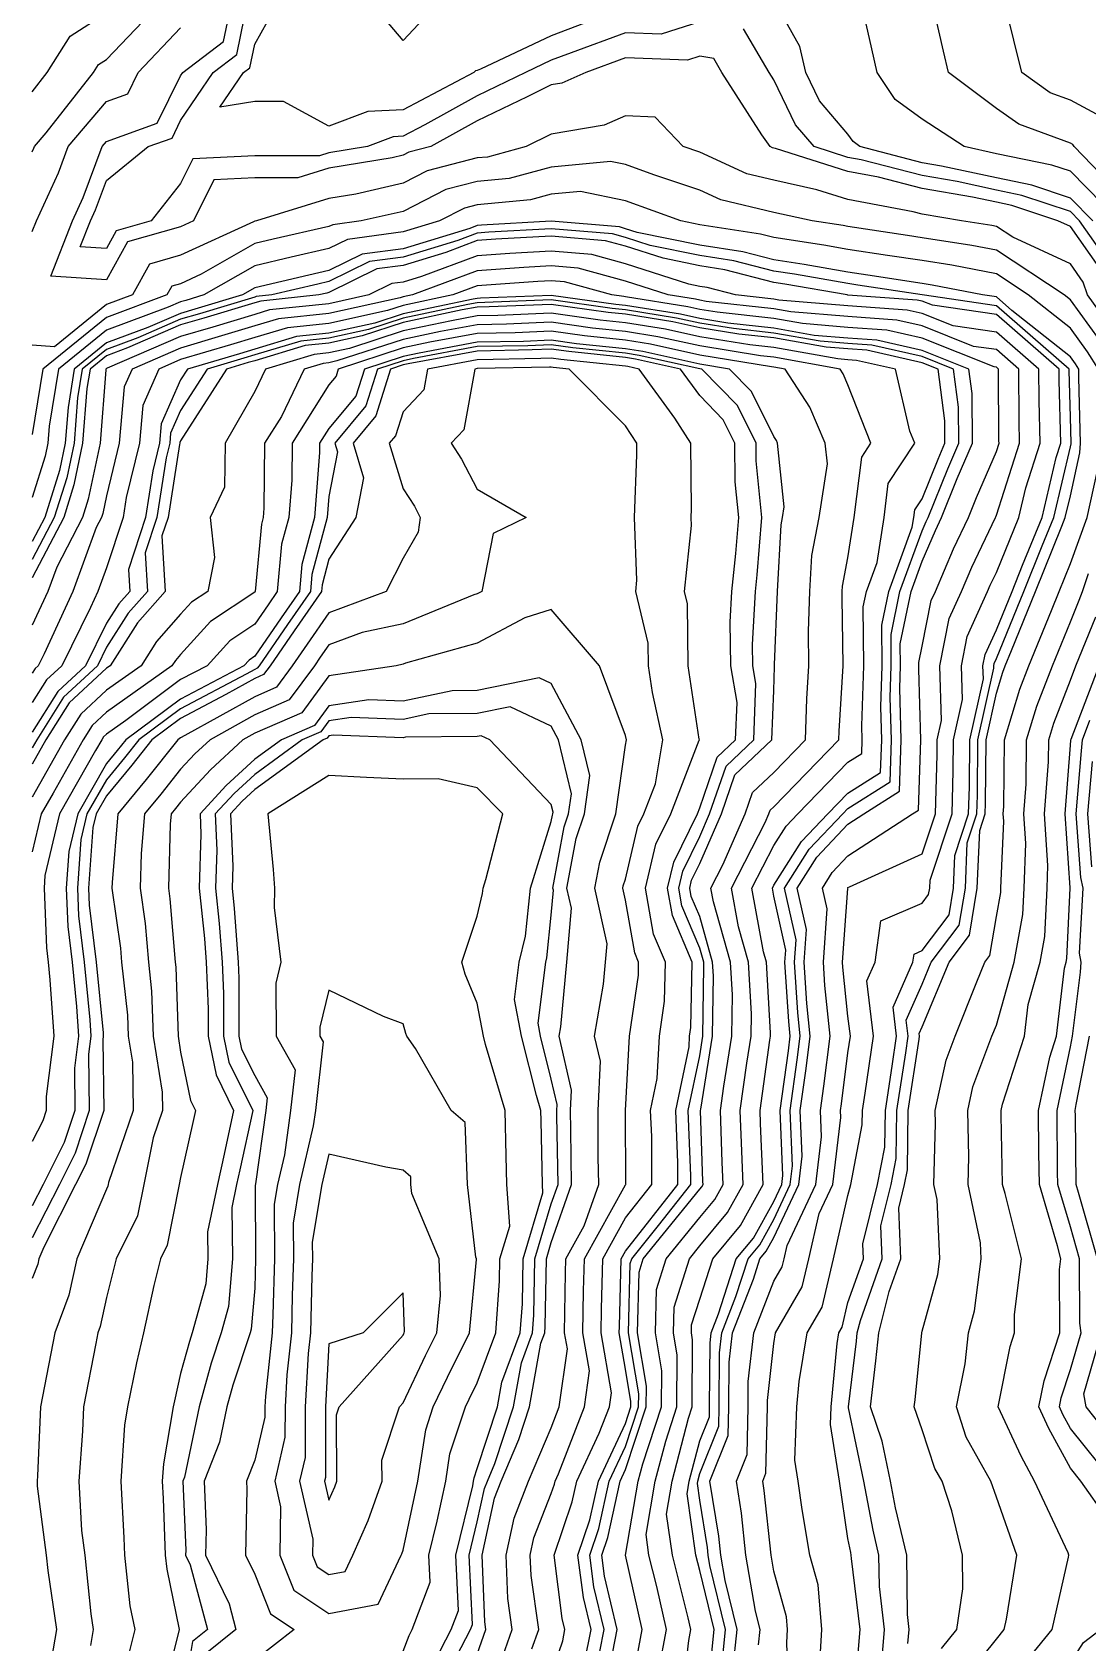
# Model space of a CAD drawing. Extents: x 0 to 335, y 0 to 561.
# Drawn here: x 0 to 71.2, y 89.1 to 197.7 of the extents above; entities that cross this region are included whole.
import ezdxf

# ---------------------------------------------------------------- set-up
doc = ezdxf.new("R2010")
doc.units = 0
doc.layers.add('CONTOURS_MAJEURES', color=3, linetype='CONTINUOUS')
doc.layers.add('CONTOURS_MINEURES', color=8, linetype='CONTINUOUS')

msp = doc.modelspace()

# ---------------------------------------------------------------- linework, layer by layer
at = {"layer": 'CONTOURS_MAJEURES'}
for points in [[(45.003, 198.431), (42.414, 197.585), (40, 197.675), (36.335, 196.335), (34.997, 195.826), (33.252, 194.999), (30.005, 193.429), (26.48, 191.479), (25.002, 190.699), (24.334, 190.67), (22.593, 190.003), (19.999, 189.574), (19.377, 189.381), (14.996, 189.381), (10.822, 189.182), (10.004, 187.52), (8.009, 184.995), (5.667, 184.33), (5.001, 183.127), (3.241, 183.238), (3.92, 184.995), (4.261, 185.736), (5.001, 187.713), (7.822, 190.003), (9.426, 190.58), (10.004, 191.759), (12.193, 194.999), (13.783, 196.213), (14.568, 199.996)], [(72.425, 182.424), (70.61, 184.995), (69.997, 185.62), (66.718, 186.714), (65.004, 187.069), (62.356, 187.646), (60.001, 188.054), (55.885, 189.116), (54.998, 189.281), (52.722, 190.003), (51.469, 191.474), (49.995, 194.504), (49.677, 194.999), (47.95, 197.949)], [(57.238, 87.237), (57.467, 89.997), (57.113, 92.888), (57.089, 95.005), (56.691, 96.695), (56.06, 100.001), (55.044, 104.952), (55.028, 104.998), (55.566, 109.437), (55.622, 110.005), (55.835, 110.841), (57.305, 115.001), (57.21, 117.21), (57.904, 119.998), (58.245, 121.756), (58.295, 125.005), (58.89, 128.891), (59.052, 130.002), (58.921, 131.081), (60.001, 133.525), (60.616, 134.998), (62.499, 137.5), (62.916, 139.994), (63.043, 143.039), (63.695, 145.002), (63.732, 146.273), (63.76, 149.998), (64.828, 154.819), (64.823, 154.995), (64.853, 155.146), (65.004, 155.48), (66.857, 160.002), (68.09, 163.09), (68.868, 164.999), (69.997, 169.763), (70.038, 169.953), (70.041, 169.995), (69.997, 171.748), (69.909, 174.914), (69.908, 175.003), (65.004, 179.271), (60.001, 179.999), (55.662, 180.662), (54.998, 180.762), (51.389, 181.391), (49.995, 181.606), (47.307, 182.304), (45.003, 182.653), (41.653, 183.344), (40, 183.879), (39.124, 184.12), (34.997, 184.468), (30.774, 184.226), (30.005, 184.173), (28.689, 183.681), (25.002, 182.556), (22.744, 182.254), (19.999, 180.897), (19.265, 180.732), (16.143, 179.999), (15.104, 179.891), (14.996, 179.858), (11.266, 178.736), (10.004, 178.362), (7.114, 177.113), (5.001, 176.33), (3.367, 175.003), (3.05, 173.05), (2.815, 169.995), (2.33, 167.666), (1.483, 164.999), (-0.002, 162.152)], [(46.38, 86.379), (46.75, 89.997), (45.69, 94.316), (45.571, 95.005), (45.518, 95.52), (45.003, 98.724), (44.844, 99.842), (44.871, 100.001), (45.003, 100.51), (46.292, 103.707), (46.321, 104.998), (46.345, 108.659), (46.493, 110.005), (47.446, 112.45), (48.268, 115.001), (49.053, 115.944), (49.995, 117.639), (51.106, 119.998), (51.261, 121.264), (51.103, 125.005), (51.577, 128.422), (51.777, 130.002), (51.608, 131.612), (51.398, 134.998), (51.503, 136.504), (50.726, 139.994), (52.382, 142.613), (54.653, 145.002), (54.998, 145.356), (57.837, 147.163), (57.934, 149.998), (57.852, 152.848), (57.918, 154.995), (57.903, 157.095), (58.502, 160.002), (60.001, 164.094), (60.273, 164.728), (60.401, 164.999), (61.723, 168.276), (62.466, 169.995), (62.443, 172.439), (62.108, 175.003), (60.001, 175.846), (56.603, 176.605), (54.998, 176.72), (53.124, 176.874), (49.995, 177.426), (47.27, 177.73), (45.003, 178.101), (43.446, 178.444), (40, 178.996), (39.09, 179.09), (34.997, 179.666), (30.521, 179.482), (30.005, 179.472), (29.357, 179.352), (25.002, 178.433), (22.675, 177.675), (19.999, 177.085), (18.111, 176.888), (14.996, 175.955), (14.264, 175.735), (11.79, 175.003), (10.004, 172.211), (9.328, 170.671), (9.268, 169.995), (9.032, 169.025), (8.402, 164.999), (7.615, 162.613), (7.766, 160.002), (6.469, 158.532), (5.001, 156.234), (4.394, 154.995), (2.115, 152.88), (0.298, 149.998), (-0.002, 149.465)], [(37.974, 87.024), (38.562, 89.997), (37.868, 92.871), (37.595, 95.005), (38.203, 96.8), (38.905, 100.001), (40, 102.336), (40.884, 104.998), (40.889, 105.887), (40.194, 110.005), (40.319, 114.682), (40.42, 115.001), (42.233, 117.231), (44.414, 119.998), (44.412, 120.59), (44.233, 125.005), (45.003, 128.672), (45.218, 130.002), (45.285, 134.716), (45.269, 134.998), (45.003, 135.938), (43.797, 138.79), (43.586, 139.994), (43.855, 141.144), (45.003, 143.48), (45.667, 145.002), (46.776, 148.224), (48.649, 149.998), (48.789, 153.787), (48.584, 154.995), (48.567, 156.428), (48.759, 160.002), (48.876, 161.122), (49.189, 164.999), (48.811, 168.809), (48.801, 169.995), (47.542, 172.542), (45.135, 175.003), (45.003, 175.024), (40.921, 175.923), (40, 176.07), (36.438, 176.441), (34.997, 176.644), (33.422, 176.579), (30.005, 176.512), (25.716, 175.715), (25.002, 175.565), (23.276, 175.003), (22.487, 172.512), (20.403, 169.995), (20.578, 169.417), (19.999, 166.411), (19.887, 164.999), (18.861, 161.139), (18.754, 160.002), (17.218, 157.779), (15.301, 154.995), (15.172, 154.819), (14.996, 154.743), (14.431, 154.429), (10.004, 152.095), (7.186, 149.998), (6.221, 148.78), (5.001, 147.305), (3.687, 145.002), (3.279, 143.279), (3.043, 139.994), (3.119, 138.115), (3.492, 134.998), (3.88, 131.121), (3.958, 130.002), (3.803, 128.805), (3.847, 125.005), (2.889, 122.112), (1.826, 119.998), (-0.002, 116.401)], [(28.005, 86.998), (29.558, 89.997), (29.682, 90.321), (29.461, 95.005), (30.005, 97.242), (30.497, 99.508), (30.69, 100.001), (31.197, 101.194), (32.453, 104.998), (32.979, 107.981), (33.728, 110.005), (33.813, 111.191), (33.884, 115.001), (34.997, 118.697), (35.454, 119.998), (35.378, 124.624), (35.376, 125.005), (35.395, 125.403), (34.997, 127.117), (34.278, 130.002), (34.11, 130.89), (34.623, 134.998), (34.694, 135.301), (34.997, 138.178), (35.142, 139.85), (35.11, 139.994), (35.872, 144.126), (36.163, 145.002), (36.356, 146.359), (35.487, 149.998), (34.997, 150.917), (32.228, 152.223), (30.005, 151.767), (26.743, 151.737), (25.002, 151.371), (21.512, 151.509), (19.999, 151.278), (19.455, 150.542), (18.209, 149.998), (14.996, 147.664), (13.614, 146.385), (12.336, 145.002), (12.446, 142.552), (12.361, 139.994), (12.61, 137.607), (12.801, 134.998), (12.887, 132.888), (12.899, 130.002), (13.254, 128.259), (14.867, 125.005), (14, 120.997), (13.78, 119.998), (13.452, 118.453), (13.498, 115.001), (13.229, 111.773), (12.745, 110.005), (12.059, 107.943), (11.256, 104.998), (10.264, 100.262), (10.161, 100.001), (10.347, 95.348), (10.34, 95.005), (10.657, 94.349), (11.809, 89.997), (10.81, 89.19), (10.114, 85.001)], [(72.865, 100.001), (69.997, 103.555), (69.49, 104.49), (69.252, 104.998), (69.377, 105.619), (69.997, 107.525), (70.725, 110.005), (70.636, 110.643), (70.614, 115.001), (69.997, 117.143), (69.152, 119.998), (69.135, 120.862), (69.093, 125.005), (69.997, 129.288), (70.134, 130.002), (70.677, 134.319), (70.71, 134.998), (70.616, 135.617), (70.846, 139.994), (70.706, 140.705), (70.375, 145.002), (70.75, 149.246), (70.815, 149.998), (71.314, 151.314)]]:
    msp.add_lwpolyline(points, dxfattribs=at)
at = {"layer": 'CONTOURS_MINEURES'}
for points in [[(-0.002, 189.66), (0.106, 189.895), (0.146, 190.003), (0.94, 190.944), (4.128, 194.999), (4.465, 195.534), (5.001, 195.879), (8.913, 199.996)], [(71.904, 181.904), (69.997, 184.605), (69.156, 184.995), (66.041, 186.035), (65.004, 186.249), (63.403, 186.598), (60.001, 187.187), (57.051, 187.948), (54.998, 188.33), (50.12, 189.878), (49.995, 189.905), (49.917, 189.924), (49.746, 190.003), (49.193, 190.806), (46.498, 194.999), (45.945, 195.942), (45.003, 196.097), (44.175, 195.826), (40, 195.982), (37.313, 194.999), (35.71, 194.287), (34.997, 194.166), (33.366, 193.366), (30.005, 191.741), (26.863, 190.003), (25.384, 189.62), (25.002, 189.424), (24.256, 189.256), (19.999, 188.552), (17.897, 187.899), (14.996, 187.899), (12.232, 187.768), (10.867, 184.995), (10.004, 184.601), (6.416, 183.582), (5.001, 181.028), (1.263, 181.263), (2.706, 184.995), (3.43, 186.567), (4.715, 190.003), (5.001, 190.341), (8.429, 191.575), (10.004, 194.787), (10.147, 194.999), (12.898, 197.099), (13.499, 199.996)], [(39.01, 199.007), (34.997, 197.481), (30.225, 195.219), (30.005, 195.137), (29.882, 195.122), (29.768, 194.999), (25.002, 192.483), (22.62, 192.381), (19.999, 191.376), (16.944, 193.053), (14.996, 193.053), (12.658, 192.659), (14.239, 194.999), (14.668, 195.327), (14.996, 196.905), (16.721, 199.996)], [(26.371, 198.628), (25.002, 197.151), (22.622, 199.996)], [(71.498, 184.995), (69.997, 186.526), (67.395, 187.394), (65.004, 187.888), (61.31, 188.693), (60.001, 188.92), (55.804, 190.003), (55.34, 190.344), (54.998, 190.847), (53.088, 193.091), (52.16, 194.999), (51.761, 196.763), (49.995, 199.887)], [(73.276, 184.995), (69.997, 188.337), (68.75, 188.753), (65.004, 189.527), (62.823, 190.003), (60.001, 191.858), (58.191, 193.191), (56.961, 194.999), (56.601, 196.6), (55.836, 199.996)], [(75, 185.097), (70.259, 190.003), (70.148, 190.154), (69.997, 190.234), (66.509, 191.509), (65.004, 192.583), (61.774, 194.999), (61.439, 196.435), (60.63, 199.996)], [(-0.002, 193.71), (1.011, 194.999), (2.552, 197.445), (5.001, 199.021)], [(72.039, 192.043), (69.997, 193.131), (68.629, 193.631), (66.711, 194.999), (65.645, 199.354)], [(-0.002, 184.273), (0.277, 184.995), (1.768, 188.231), (2.431, 190.003), (5.001, 193.049), (6.436, 193.566), (7.138, 194.999), (10.004, 198.013)], [(72.764, 177.766), (71.148, 179.999), (70.862, 180.863), (69.997, 182.088), (66.106, 183.893), (65.004, 184.619), (64.69, 184.681), (62.653, 184.995), (60.001, 185.454), (59.383, 185.614), (54.998, 186.43), (52.9, 187.096), (49.995, 187.738), (48.168, 188.17), (45.003, 189.631), (43.887, 190.003), (41.99, 191.99), (40, 192.079), (38.561, 191.44), (34.997, 190.836), (33.299, 190.003), (30.705, 189.301), (30.005, 189.238), (26.636, 188.367), (25.002, 187.528), (21.809, 186.807), (19.999, 186.508), (15.128, 184.995), (15.02, 184.971), (14.996, 184.965), (14.925, 184.925), (10.004, 182.68), (7.914, 182.086), (6.758, 179.999), (5.001, 179.348), (1.503, 176.506), (-0.002, 176.618)], [(71.958, 176.962), (69.997, 179.673), (69.584, 179.999), (65.004, 183.018), (63.35, 183.343), (60.001, 183.86), (59.016, 184.011), (54.998, 184.618), (54.676, 184.674), (52.595, 184.995), (49.995, 185.57), (46.419, 186.416), (45.003, 187.07), (41.898, 188.103), (40, 188.794), (38.998, 188.999), (34.997, 188.625), (32.148, 187.854), (30.005, 187.661), (27.889, 187.114), (25.002, 185.631), (22.185, 184.995), (20.258, 184.737), (19.999, 184.609), (16.233, 183.76), (14.996, 183.469), (11.397, 181.394), (10.004, 180.758), (9.412, 180.59), (9.085, 179.999), (5.001, 178.486), (0.714, 175.003), (-0.002, 170.584)], [(71.881, 175.003), (71.153, 176.157), (69.997, 177.755), (67.154, 179.999), (65.004, 181.416), (62.011, 182.006), (60.001, 182.316), (57.674, 182.671), (54.998, 183.075), (53.361, 183.36), (49.995, 183.881), (49.111, 184.11), (45.003, 184.732), (43.727, 184.995), (40, 186.351), (36.972, 186.972), (34.997, 186.787), (33.59, 186.406), (30.005, 186.084), (29.141, 185.86), (27.457, 184.995), (25.002, 184.246), (21.252, 183.744), (19.999, 183.124), (17.446, 182.549), (14.996, 181.974), (11.573, 179.999), (10.366, 179.636), (10.004, 179.528), (9.173, 179.17), (5.001, 177.624), (1.775, 175.003), (1.15, 171.149), (1.061, 169.995), (0.878, 169.116), (-0.002, 166.343)], [(59.044, 89.041), (59.123, 89.997), (59.001, 90.999), (58.956, 95.005), (58.203, 98.205), (57.86, 100.001), (57.307, 102.691), (56.508, 104.998), (56.886, 108.116), (57.072, 110.005), (57.782, 112.785), (58.565, 115.001), (58.418, 118.417), (58.812, 119.998), (59.005, 120.995), (59.067, 125.005), (59.801, 129.801), (59.83, 130.002), (59.807, 130.196), (60.001, 130.637), (61.822, 134.998), (63.188, 136.812), (63.719, 139.994), (63.881, 143.878), (64.254, 145.002), (64.276, 145.73), (64.308, 149.998), (65.004, 153.14), (65.434, 154.565), (65.601, 154.995), (66.016, 156.01), (67.652, 160.002), (69.414, 164.415), (69.652, 164.999), (69.997, 166.455), (70.636, 169.356), (70.679, 169.995), (70.566, 174.432), (70.568, 175.003), (70.347, 175.352), (69.997, 175.837), (66.048, 178.954), (65.004, 179.863), (64.069, 179.999), (60.671, 180.668), (60.001, 180.771), (56.333, 181.332), (54.998, 181.533), (52.047, 182.047), (49.995, 182.364), (47.908, 182.906), (45.003, 183.346), (40.779, 184.218), (40, 184.47), (39.587, 184.583), (34.997, 184.97), (30.299, 184.701), (30.005, 184.681), (29.501, 184.492), (25.002, 183.12), (22.247, 182.75), (19.999, 181.64), (18.659, 181.337), (14.996, 180.478), (14.166, 179.999), (10.966, 179.036), (10.004, 178.751), (7.801, 177.799), (5.001, 176.761), (2.836, 175.003), (2.417, 172.416), (2.23, 169.995), (1.846, 168.149), (0.845, 164.999), (-0.002, 163.374)], [(55.432, 85.434), (55.81, 89.997), (55.225, 94.778), (55.222, 95.005), (55.18, 95.186), (54.998, 96.136), (54.425, 100.001), (53.817, 103.818), (53.863, 104.998), (54.269, 109.275), (54.389, 110.005), (54.613, 110.39), (54.998, 112.039), (56.044, 115.001), (56.001, 116.003), (56.996, 119.998), (57.485, 122.517), (57.523, 125.005), (57.978, 127.981), (58.274, 130.002), (58.036, 131.965), (59.376, 134.998), (59.452, 135.547), (60.001, 135.783), (61.811, 138.187), (62.113, 139.994), (62.205, 142.2), (63.135, 145.002), (63.188, 146.816), (63.212, 149.998), (64.125, 154.116), (64.097, 154.995), (64.247, 155.753), (65.004, 157.421), (66.062, 160.002), (66.766, 161.765), (68.084, 164.999), (69.041, 169.039), (69.351, 169.995), (69.233, 174.237), (69.228, 175.003), (65.004, 178.679), (60.695, 179.306), (60.001, 179.584), (59.661, 179.659), (54.998, 179.995), (54.954, 179.999), (50.732, 180.734), (49.995, 180.848), (46.705, 181.703), (45.003, 181.96), (42.528, 182.471), (40, 183.289), (38.66, 183.657), (34.997, 183.966), (31.248, 183.751), (30.005, 183.665), (27.877, 182.87), (25.002, 181.993), (23.241, 181.757), (19.999, 180.155), (19.872, 180.126), (19.33, 179.999), (15.405, 179.591), (14.996, 179.468), (11.566, 178.435), (10.004, 177.973), (6.428, 176.428), (5.001, 175.899), (3.897, 175.003), (3.683, 173.684), (3.399, 169.995), (2.814, 167.183), (2.12, 164.999), (-0.002, 160.931)], [(53.067, 86.929), (53.246, 89.997), (52.989, 92.993), (52.429, 95.005), (51.915, 98.084), (51.63, 100.001), (51.406, 101.41), (51.547, 104.998), (51.71, 106.714), (52.251, 110.005), (53.261, 111.74), (54.023, 115.001), (54.998, 119.268), (55.18, 119.998), (55.964, 124.039), (55.979, 125.005), (56.156, 126.161), (56.718, 130.002), (56.265, 133.734), (56.823, 134.998), (57.208, 137.788), (60.001, 138.986), (60.435, 139.562), (60.507, 139.994), (60.529, 140.523), (62.016, 145.002), (62.1, 147.902), (62.117, 149.998), (62.717, 152.711), (62.644, 154.995), (63.036, 156.965), (64.414, 160.002), (64.591, 160.415), (65.004, 161.29), (66.517, 164.999), (66.987, 166.983), (67.962, 169.995), (67.882, 172.882), (67.868, 175.003), (65.004, 177.495), (62.083, 177.92), (60.001, 178.753), (58.982, 178.981), (54.998, 179.267), (50.345, 179.65), (49.995, 179.712), (47.426, 179.999), (45.502, 180.499), (45.003, 180.574), (44.277, 180.724), (40, 182.107), (37.733, 182.731), (34.997, 182.962), (32.197, 182.801), (30.005, 182.649), (26.253, 181.248), (25.002, 180.866), (24.236, 180.764), (22.688, 179.999), (19.999, 179.405), (16.006, 178.99), (14.996, 178.687), (12.165, 177.835), (10.004, 177.195), (5.056, 175.057), (5.001, 175.037), (4.958, 175.003), (4.95, 174.952), (4.568, 169.995), (3.781, 166.216), (3.395, 164.999), (1.648, 161.65), (1.044, 160.002), (-0.002, 157.728)], [(51.021, 85.001), (50.873, 89.121), (50.924, 89.997), (50.851, 90.853), (49.995, 93.925), (49.809, 95.005), (49.358, 99.363), (49.255, 100.001), (49.468, 100.529), (49.567, 104.998), (49.57, 105.425), (49.995, 109.29), (50.113, 110.005), (51.909, 113.091), (52.355, 115.001), (53.053, 118.055), (53.968, 119.998), (54.522, 124.529), (54.502, 125.005), (54.563, 125.441), (54.998, 128.885), (55.162, 130.002), (54.998, 131.347), (54.651, 134.652), (54.63, 134.998), (54.978, 139.974), (54.973, 139.994), (54.983, 140.01), (54.998, 140.027), (55.09, 140.087), (60.001, 142.304), (60.897, 145.002), (61.013, 148.988), (61.021, 149.998), (61.31, 151.305), (61.192, 154.995), (61.824, 158.177), (62.653, 160.002), (63.357, 161.647), (64.941, 164.999), (64.959, 165.044), (65.004, 165.149), (66.574, 169.995), (66.531, 171.526), (66.507, 175.003), (65.004, 176.311), (63.471, 176.534), (60.001, 177.922), (58.302, 178.302), (54.998, 178.54), (51.139, 178.857), (49.995, 179.058), (45.433, 179.569), (45.003, 179.639), (44.708, 179.704), (42.867, 179.999), (40, 180.926), (36.805, 181.805), (34.997, 181.957), (33.146, 181.851), (30.005, 181.634), (25.627, 179.999), (25.002, 179.867), (24.806, 179.803), (19.999, 178.742), (16.607, 178.389), (14.996, 177.907), (12.765, 177.235), (10.004, 176.418), (6.728, 175.003), (6.201, 173.801), (5.86, 169.995), (5.001, 166.458), (4.749, 165.25), (4.669, 164.999), (4.309, 164.308), (2.731, 160.002), (0.795, 155.793), (0.405, 154.995), (0.194, 154.799), (-0.002, 154.488)], [(48.962, 88.964), (49.068, 89.997), (48.765, 91.231), (48.114, 95.005), (47.822, 97.826), (47.473, 100.001), (48.198, 101.8), (48.269, 104.998), (48.28, 106.718), (48.642, 110.005), (49.995, 113.477), (50.557, 114.441), (50.687, 115.001), (50.892, 115.897), (52.823, 119.998), (53.218, 123.223), (53.143, 125.005), (53.369, 126.633), (53.795, 130.002), (53.434, 133.436), (53.337, 134.998), (53.588, 138.586), (53.274, 139.994), (53.943, 141.051), (54.998, 142.162), (59.347, 145.002), (59.747, 145.256), (59.909, 149.998), (59.771, 154.765), (59.778, 154.995), (59.777, 155.22), (60.001, 156.311), (60.613, 159.39), (60.891, 160.002), (62.123, 162.879), (63.125, 164.999), (63.665, 166.337), (65.004, 169.438), (65.185, 169.995), (65.18, 170.171), (65.147, 175.003), (65.004, 175.127), (64.859, 175.148), (60.001, 177.092), (57.622, 177.623), (54.998, 177.812), (51.933, 178.064), (49.995, 178.405), (46.168, 178.833), (45.003, 179.024), (44.203, 179.2), (40, 179.873), (39.886, 179.885), (39.077, 179.999), (35.878, 180.879), (34.997, 180.953), (34.096, 180.901), (30.005, 180.618), (28.346, 179.999), (25.002, 179.293), (23.954, 178.952), (19.999, 178.079), (17.209, 177.789), (14.996, 177.126), (13.365, 176.635), (10.004, 175.64), (8.528, 175.003), (7.452, 172.549), (7.223, 169.995), (6.332, 166.329), (6.124, 164.999), (5.001, 161.591), (4.419, 160.002), (3.922, 158.922), (2.001, 154.995), (0.962, 154.032), (-0.002, 152.502)], [(47.241, 87.241), (47.522, 89.997), (46.715, 93.288), (46.419, 95.005), (46.286, 96.288), (45.69, 100.001), (46.928, 103.071), (46.97, 104.998), (46.99, 108.012), (47.209, 110.005), (48.621, 113.626), (49.064, 115.001), (49.487, 115.51), (49.995, 116.424), (51.678, 119.998), (51.913, 121.917), (51.783, 125.005), (52.174, 127.825), (52.45, 130.002), (52.217, 132.22), (52.044, 134.998), (52.198, 137.198), (51.575, 139.994), (52.903, 142.092), (54.998, 144.297), (56.077, 145.002), (58.474, 146.528), (58.593, 149.998), (58.492, 153.487), (58.538, 154.995), (58.527, 156.47), (59.255, 160.002), (60.001, 162.038), (60.89, 164.111), (61.309, 164.999), (62.37, 167.629), (63.392, 169.995), (63.361, 173.358), (63.146, 175.003), (60.001, 176.261), (56.942, 176.944), (54.998, 177.084), (52.727, 177.271), (49.995, 177.752), (46.902, 178.098), (45.003, 178.408), (43.698, 178.696), (40, 179.288), (39.356, 179.355), (34.997, 179.969), (30.231, 179.772), (30.005, 179.768), (29.721, 179.715), (25.002, 178.72), (23.101, 178.101), (19.999, 177.416), (17.81, 177.188), (14.996, 176.345), (13.965, 176.035), (10.477, 175.003), (10.004, 174.264), (8.703, 171.297), (8.586, 169.995), (8.132, 168.126), (7.643, 164.999), (6.483, 161.483), (6.569, 160.002), (5.833, 159.169), (5.001, 157.865), (3.596, 154.995), (1.731, 153.264), (-0.002, 150.515)], [(45.52, 85.518), (45.977, 89.997), (45.003, 93.965), (44.742, 95.005), (44.152, 99.151), (44.298, 100.001), (45.003, 102.72), (45.657, 104.343), (45.672, 104.998), (45.7, 109.306), (45.777, 110.005), (46.272, 111.275), (47.471, 115.001), (48.619, 116.379), (49.995, 118.855), (50.533, 119.998), (50.609, 120.611), (50.424, 125.005), (50.98, 129.018), (51.105, 130.002), (51, 131.005), (50.752, 134.998), (50.808, 135.81), (49.995, 139.461), (49.899, 139.994), (49.995, 140.182), (51.862, 143.133), (53.639, 145.002), (54.998, 146.397), (57.201, 147.799), (57.276, 149.998), (57.212, 152.209), (57.298, 154.995), (57.278, 157.72), (57.749, 160.002), (59.336, 164.334), (59.439, 164.999), (59.502, 165.497), (60.001, 166.259), (61.076, 168.922), (61.539, 169.995), (61.525, 171.52), (61.07, 175.003), (60.001, 175.43), (56.263, 176.265), (54.998, 176.356), (53.521, 176.478), (49.995, 177.099), (47.637, 177.363), (45.003, 177.793), (43.193, 178.191), (40, 178.703), (38.825, 178.825), (34.997, 179.364), (30.811, 179.192), (30.005, 179.176), (28.993, 178.988), (25.002, 178.146), (22.249, 177.25), (19.999, 176.753), (18.411, 176.588), (14.996, 175.565), (14.564, 175.435), (13.104, 175.003), (10.004, 170.159), (9.954, 170.045), (9.949, 169.995), (9.932, 169.923), (9.161, 164.999), (8.747, 163.744), (8.962, 160.002), (7.105, 157.896), (5.251, 154.995), (5.001, 154.817), (2.499, 152.497), (0.924, 149.998), (-0.002, 148.355)], [(43.763, 85.001), (44.261, 89.256), (44.397, 89.997), (44.222, 90.779), (43.162, 95.005), (42.768, 97.769), (43.152, 100.001), (44.253, 104.248), (44.502, 104.998), (44.525, 109.527), (44.445, 110.005), (44.459, 110.548), (45.003, 112.281), (45.879, 115.001), (47.751, 117.248), (49.279, 119.998), (49.107, 124.114), (49.079, 125.005), (49.724, 129.73), (49.768, 130.002), (49.771, 130.226), (49.494, 134.998), (49.297, 135.697), (48.52, 139.994), (49.995, 142.867), (50.822, 144.174), (51.609, 145.002), (54.998, 148.479), (55.928, 149.07), (55.959, 149.998), (55.932, 150.931), (56.058, 154.995), (56.029, 158.971), (56.242, 160.002), (56.959, 161.96), (57.43, 164.999), (57.718, 167.279), (59.5, 169.995), (59.176, 170.822), (58.197, 175.003), (55.583, 175.586), (54.998, 175.628), (54.315, 175.685), (49.995, 176.446), (48.372, 176.628), (45.003, 177.178), (42.688, 177.687), (40, 178.118), (38.294, 178.295), (34.997, 178.76), (31.391, 178.611), (30.005, 178.584), (28.264, 178.261), (25.002, 177.572), (21.397, 176.398), (19.999, 176.09), (19.013, 175.987), (15.726, 175.003), (14.996, 173.478), (12.999, 169.995), (12.953, 167.043), (12.005, 164.999), (12.297, 162.297), (11.829, 160.002), (10.734, 159.269), (10.004, 158.469), (8.376, 156.624), (7.335, 154.995), (5.001, 153.337), (3.268, 151.729), (2.177, 149.998), (-0.002, 146.134)], [(42.256, 87.254), (42.76, 89.997), (42.111, 92.892), (41.581, 95.005), (41.384, 96.387), (42.006, 100.001), (42.707, 102.704), (43.468, 104.998), (43.486, 108.487), (43.23, 110.005), (43.276, 111.73), (44.304, 115.001), (45.003, 115.861), (46.883, 118.117), (47.928, 119.998), (47.81, 122.814), (47.74, 125.005), (48.174, 128.178), (48.468, 130.002), (48.489, 131.509), (48.287, 134.998), (47.613, 137.383), (47.141, 139.994), (49.412, 144.417), (49.667, 145.002), (49.751, 145.246), (49.995, 145.477), (54.39, 149.998), (54.41, 150.586), (54.664, 154.995), (54.6, 159.604), (54.615, 160.002), (54.636, 160.364), (54.998, 162.273), (55.42, 164.999), (55.935, 169.06), (56.548, 169.995), (54.998, 173.948), (54.683, 174.687), (54.48, 175.003), (49.995, 175.793), (49.106, 175.892), (45.003, 176.562), (42.184, 177.183), (40, 177.533), (37.764, 177.766), (34.997, 178.155), (31.972, 178.031), (30.005, 177.992), (27.536, 177.533), (25.002, 176.999), (20.544, 175.547), (19.999, 175.427), (19.614, 175.387), (18.331, 175.003), (16.797, 171.798), (15.664, 169.995), (15.624, 165.626), (15.574, 164.999), (15.453, 164.543), (15.026, 160.002), (15.014, 159.985), (14.996, 159.959), (12.028, 157.972), (10.004, 155.755), (9.648, 155.351), (9.42, 154.995), (5.001, 151.856), (4.036, 150.962), (3.429, 149.998), (1.403, 146.405), (0.602, 145.002), (-0.002, 142.446)], [(40.251, 85.251), (41.122, 89.997), (40, 95.005), (40.86, 100.001), (41.16, 101.159), (42.434, 104.998), (42.447, 107.447), (42.016, 110.005), (42.094, 112.911), (42.75, 115.001), (45.003, 117.772), (46.015, 118.985), (46.577, 119.998), (46.514, 121.513), (46.402, 125.005), (46.623, 126.627), (47.168, 130.002), (47.208, 132.792), (47.08, 134.998), (45.929, 139.068), (45.762, 139.994), (46.568, 141.564), (48.067, 145.002), (48.561, 146.437), (49.995, 147.796), (52.136, 149.998), (52.23, 152.763), (52.359, 154.995), (52.326, 157.328), (52.426, 160.002), (52.564, 162.433), (53.051, 164.999), (53.613, 168.611), (53.47, 169.995), (52.429, 172.431), (50.774, 175.003), (49.995, 175.14), (49.841, 175.157), (45.003, 175.947), (41.679, 176.679), (40, 176.948), (37.233, 177.236), (34.997, 177.551), (32.552, 177.45), (30.005, 177.4), (26.808, 176.806), (25.002, 176.425), (20.633, 175.003), (20.48, 174.521), (19.999, 173.939), (17.521, 169.995), (17.497, 167.497), (17.299, 164.999), (16.816, 163.181), (16.517, 160.002), (15.895, 159.102), (14.996, 157.796), (13.321, 156.675), (11.788, 154.995), (10.004, 154.054), (6.309, 151.305), (5.001, 150.376), (4.805, 150.194), (4.681, 149.998), (4.27, 149.268), (1.836, 145.002), (0.854, 140.852), (0.793, 139.994), (0.956, 135.956), (1.071, 134.998), (1.19, 133.807), (1.457, 130.002), (0.927, 125.934), (0.938, 125.005), (0.704, 124.298), (-0.002, 122.893)], [(38.711, 86.289), (39.444, 89.997), (38.579, 93.582), (38.397, 95.005), (38.802, 96.201), (39.635, 100.001), (40, 100.779), (41.401, 104.998), (41.408, 106.407), (40.802, 110.005), (40.911, 114.092), (41.197, 115.001), (45.003, 119.683), (45.146, 119.854), (45.226, 119.998), (45.217, 120.212), (45.063, 125.005), (45.073, 125.075), (45.868, 130.002), (45.926, 134.074), (45.872, 134.998), (45.003, 138.073), (44.432, 139.424), (44.332, 139.994), (44.459, 140.539), (45.003, 141.645), (46.467, 145.002), (47.371, 147.628), (49.873, 149.998), (49.995, 153.329), (50.05, 154.94), (50.053, 154.995), (50.052, 155.052), (50.236, 160.002), (50.493, 164.502), (50.587, 164.999), (50.695, 165.698), (50.253, 169.995), (50.176, 170.175), (49.995, 170.455), (48.493, 173.495), (47.019, 175.003), (45.003, 175.332), (41.174, 176.175), (40, 176.363), (36.703, 176.706), (34.997, 176.946), (33.132, 176.869), (30.005, 176.808), (26.08, 176.079), (25.002, 175.851), (22.395, 175.003), (21.818, 173.182), (19.999, 170.985), (19.377, 169.995), (19.371, 169.368), (19.024, 164.999), (18.179, 161.82), (18.008, 160.002), (16.777, 158.22), (14.996, 155.633), (14.614, 155.377), (14.265, 154.995), (10.004, 152.748), (6.309, 149.998), (5.731, 149.269), (5.001, 148.387), (3.07, 145.002), (2.471, 142.47), (2.293, 139.994), (2.398, 137.395), (2.685, 134.998), (2.983, 132.016), (3.125, 130.002), (2.844, 127.848), (2.877, 125.005), (2.161, 122.84), (0.731, 119.998), (-0.002, 118.555)], [(37.237, 87.76), (37.68, 89.997), (37.158, 92.16), (36.793, 95.005), (37.603, 97.398), (38.174, 100.001), (40, 103.892), (40.367, 104.998), (40.369, 105.367), (40, 107.555), (39.582, 110.005), (39.588, 110.416), (39.714, 115.001), (40, 115.514), (43.535, 119.998), (43.53, 121.473), (43.386, 125.005), (44.285, 129.285), (44.323, 130.002), (44.41, 130.594), (44.497, 134.998), (43.162, 138.156), (42.841, 139.994), (43.251, 141.748), (44.85, 145.002), (45.003, 145.397), (46.181, 148.819), (47.426, 149.998), (47.518, 152.516), (47.098, 154.995), (47.063, 157.936), (47.174, 160.002), (47.442, 162.558), (47.639, 164.999), (47.401, 167.398), (47.378, 169.995), (46.591, 171.588), (45.003, 173.211), (43.703, 175.003), (40.669, 175.671), (40, 175.778), (36.172, 176.176), (34.997, 176.342), (33.712, 176.289), (30.005, 176.216), (25.351, 175.352), (25.002, 175.278), (24.156, 175.003), (23.156, 171.843), (21.626, 169.995), (22.334, 167.663), (21.82, 164.999), (19.999, 162.176), (19.542, 160.458), (19.499, 160.002), (17.658, 157.337), (16.046, 154.995), (15.6, 154.392), (14.996, 154.128), (13.051, 153.049), (10.004, 151.442), (8.064, 149.998), (6.711, 148.29), (5.001, 146.224), (4.304, 145.002), (4.087, 144.088), (3.793, 139.994), (3.84, 138.835), (4.299, 134.998), (4.777, 130.226), (4.792, 130.002), (4.761, 129.762), (4.816, 125.005), (3.617, 121.383), (2.921, 119.998), (0.776, 115.779), (0.446, 115.001), (0.366, 114.633), (-0.002, 113.656)], [(34.997, 86.941), (35.763, 89.232), (35.915, 89.997), (35.736, 90.737), (35.19, 95.005), (36.405, 98.595), (36.714, 100.001), (38.227, 103.227), (38.912, 104.998), (39.044, 105.955), (38.353, 110.005), (38.377, 111.626), (38.469, 115.001), (40, 117.745), (41.776, 119.998), (41.765, 123.239), (41.693, 125.005), (42.143, 127.145), (42.294, 130.002), (42.639, 132.363), (42.691, 134.998), (41.892, 136.888), (41.35, 139.994), (42.042, 142.958), (43.047, 145.002), (44.974, 149.969), (44.979, 149.998), (44.972, 150.03), (44.214, 154.995), (44.169, 159.168), (43.97, 160.002), (44.451, 164.448), (44.43, 164.999), (44.451, 165.55), (44.403, 169.995), (43.318, 171.681), (40.909, 175.003), (40.164, 175.166), (40, 175.193), (35.642, 175.646), (34.997, 175.737), (34.292, 175.708), (30.005, 175.624), (26.659, 175.003), (26.404, 173.599), (25.002, 172.109), (24.494, 170.504), (24.072, 169.995), (25.002, 166.933), (25.764, 165.76), (26.162, 164.999), (26.011, 163.991), (25.002, 162.242), (23.868, 160.002), (19.999, 158.567), (18.54, 156.455), (17.535, 154.995), (16.457, 153.536), (14.996, 152.899), (10.293, 150.288), (10.004, 150.136), (9.819, 149.998), (7.691, 147.312), (5.779, 145.002), (5.383, 140.377), (5.372, 139.994), (5.943, 135.939), (6.023, 134.998), (6.424, 131.423), (6.47, 130.002), (6.759, 128.246), (6.797, 125.005), (5.151, 120.148), (5.12, 119.998), (5.101, 119.898), (5.001, 119.697), (3.005, 115.001), (2.473, 112.529), (1.52, 110.005), (0.697, 105.697), (0.562, 104.998), (0.346, 100.349), (0.323, 100.001), (0.341, 99.658), (0.936, 95.005), (1.042, 93.96), (1.645, 89.997), (0.948, 85.95)], [(33.684, 88.683), (34.144, 89.997), (33.629, 93.632), (33.571, 95.005), (33.826, 96.177), (34.997, 99.172), (35.207, 99.792), (35.253, 100.001), (35.478, 100.482), (37.224, 104.998), (37.562, 107.438), (37.124, 110.005), (37.166, 112.836), (37.225, 115.001), (40, 119.975), (40.018, 119.998), (40, 125.005), (40.264, 130.002), (40.868, 134.131), (40.885, 134.998), (40.622, 135.619), (40, 139.183), (39.821, 139.994), (39.849, 140.146), (40, 140.6), (40.834, 144.167), (41.244, 145.002), (42.031, 147.03), (42.52, 149.998), (41.815, 153.182), (41.538, 154.995), (41.522, 156.518), (40.689, 160.002), (40.773, 160.774), (40.611, 164.999), (40.773, 169.224), (40.764, 169.995), (40, 171.183), (36.206, 175.003), (35.111, 175.116), (34.997, 175.132), (34.872, 175.127), (30.005, 175.032), (29.846, 175.003), (29.101, 170.899), (28.25, 169.995), (28.941, 168.932), (30.005, 166.895), (33.306, 164.999), (31.082, 163.92), (30.319, 160.002), (30.005, 159.836), (29.774, 159.771), (25.002, 157.811), (22.243, 157.241), (19.999, 156.409), (19.421, 155.573), (19.024, 154.995), (17.313, 152.681), (14.996, 151.67), (11.985, 149.998), (10.955, 149.046), (10.004, 148.015), (8.671, 146.333), (7.569, 145.002), (7.341, 142.337), (7.274, 139.994), (7.611, 137.605), (7.832, 134.998), (8.051, 133.048), (8.149, 130.002), (8.768, 126.239), (8.783, 125.005), (8.156, 123.156), (7.514, 119.998), (7.102, 117.899), (5.66, 115.001), (5.001, 112.384), (4.579, 110.426), (4.421, 110.005), (4.283, 109.287), (3.454, 104.998), (3.379, 103.377), (3.149, 100.001), (3.328, 96.675), (3.541, 95.005), (3.942, 91.057), (4.103, 89.997), (3.917, 88.915)], [(61.301, 88.7), (62.344, 89.997), (62.746, 92.744), (62.72, 95.005), (62.008, 97.998), (61.339, 100.001), (60.858, 100.857), (60.001, 103.46), (59.468, 104.998), (59.526, 105.473), (59.972, 110.005), (60.001, 110.119), (61.064, 113.94), (61.2, 115.001), (61.011, 118.99), (60.795, 119.998), (60.89, 124.116), (60.874, 125.005), (61.615, 128.391), (62.217, 130.002), (63.681, 133.677), (64.233, 134.998), (64.564, 135.438), (65.004, 138.073), (65.301, 139.698), (65.315, 139.994), (65.497, 144.508), (65.463, 145.002), (65.502, 145.5), (65.549, 149.998), (66.581, 153.417), (67.19, 154.995), (68.715, 158.717), (69.241, 160.002), (69.997, 161.893), (71.134, 164.999), (71.832, 168.162)], [(63.069, 86.934), (65.004, 89.343), (65.536, 89.997), (65.694, 90.689), (66.388, 95.005), (65.004, 98.913), (64.641, 100.001), (62.974, 102.969), (62.306, 104.998), (62.901, 107.899), (63.126, 110.005), (63.534, 111.473), (63.987, 115.001), (63.936, 116.068), (63.095, 119.998), (63.138, 121.866), (63.083, 125.005), (63.427, 126.58), (64.706, 130.002), (65.004, 130.751), (66.198, 134.998), (66.785, 138.213), (66.868, 139.994), (66.989, 143.011), (66.854, 145.002), (67.01, 147.01), (67.042, 149.998), (67.727, 152.27), (68.78, 154.995), (69.997, 157.964), (70.583, 159.415), (70.817, 160.002), (71.204, 161.208)], [(30.949, 85.945), (32.368, 89.997), (32.073, 92.072), (31.95, 95.005), (32.494, 97.51), (33.469, 100.001), (34.997, 103.601), (35.537, 104.998), (36.079, 108.922), (35.894, 110.005), (35.954, 114.046), (35.98, 115.001), (37.218, 117.219), (38.192, 119.998), (38.162, 121.837), (38.151, 125.005), (38.31, 128.314), (37.918, 130.002), (38.525, 133.525), (38.661, 134.998), (38.768, 136.229), (37.937, 139.994), (38.258, 141.738), (39.343, 145.002), (40, 149.625), (40.062, 149.998), (40, 150.276), (38.25, 154.995), (34.997, 158.78), (33.217, 158.216), (30.005, 156.52), (25.163, 155.156), (25.002, 155.09), (24.541, 154.995), (19.999, 154.3), (18.17, 151.825), (14.996, 150.441), (14.199, 149.998), (12.019, 147.982), (10.004, 145.8), (9.651, 145.354), (9.359, 145.002), (9.299, 144.296), (9.176, 139.994), (9.278, 139.27), (9.642, 134.998), (9.678, 134.673), (9.827, 130.002), (10.004, 128.931), (10.668, 125.67), (10.997, 125.005), (10.82, 124.187), (10.004, 120.469), (9.908, 119.998), (9.103, 115.901), (8.656, 115.001), (8.203, 113.203), (7.502, 110.005), (7.038, 107.966), (6.428, 104.998), (6.219, 103.781), (5.965, 100.001), (6.169, 96.171), (6.214, 95.005), (6.581, 91.579), (6.909, 89.997), (6.528, 88.472)], [(65.004, 85.378), (68.757, 89.997), (69.871, 94.879), (69.891, 95.005), (69.834, 95.168), (67.58, 100.001), (66.675, 101.673), (65.115, 104.998), (65.934, 109.073), (66.237, 110.005), (66.23, 111.231), (66.691, 115.001), (65.604, 119.398), (65.427, 119.998), (65.334, 124.675), (65.33, 125.005), (65.418, 125.419), (66.898, 130.002), (67.153, 132.152), (67.952, 134.998), (68.268, 136.728), (68.42, 139.994), (68.482, 141.514), (68.244, 145.002), (68.519, 148.519), (68.534, 149.998), (68.873, 151.123), (69.997, 154.028), (70.365, 154.995), (71.7, 158.298)], [(72.466, 97.471), (70.708, 100.001), (69.997, 100.883), (68.551, 103.551), (67.873, 104.998), (68.229, 106.77), (69.281, 110.005), (69.255, 114.26), (69.346, 115.001), (69.132, 115.866), (67.91, 119.998), (67.868, 122.133), (67.839, 125.005), (68.597, 128.601), (69.05, 130.002), (69.594, 134.595), (69.707, 134.998), (69.752, 135.243), (69.973, 139.994), (69.974, 140.017), (69.635, 145.002), (69.997, 149.641), (70.026, 149.969), (70.028, 149.998), (70.047, 150.049), (71.933, 154.995)], [(30.005, 88.323), (30.591, 89.997), (30.518, 90.512), (30.329, 95.005), (31.163, 98.842), (31.617, 100.001), (32.807, 102.806), (33.531, 104.998), (34.29, 109.295), (34.552, 110.005), (34.582, 110.421), (34.668, 115.001), (34.997, 116.094), (36.367, 119.998), (36.306, 123.695), (36.301, 125.005), (36.367, 126.373), (35.524, 130.002), (35.633, 130.637), (36.035, 134.998), (36.351, 138.643), (36.052, 139.994), (36.667, 143.33), (37.223, 145.002), (37.591, 147.593), (37.017, 149.998), (34.997, 153.789), (34.178, 154.175), (30.005, 153.319), (28.311, 153.303), (25.002, 152.608), (22.703, 152.699), (19.999, 152.285), (19.027, 150.969), (16.8, 149.998), (14.996, 148.688), (13.082, 146.918), (11.313, 145.002), (11.375, 143.627), (11.255, 139.994), (11.608, 136.603), (11.725, 134.998), (11.854, 131.853), (11.862, 130.002), (12.392, 127.396), (13.577, 125.005), (12.94, 122.06), (12.487, 119.998), (11.81, 116.809), (11.834, 115.001), (11.693, 113.31), (10.787, 110.005), (10.591, 109.416), (10.004, 107.261), (9.584, 105.418), (9.497, 104.998), (8.838, 101.165), (8.76, 100.001), (8.823, 98.822), (8.97, 95.005), (9.07, 94.07), (9.914, 89.997), (8.933, 86.07)], [(27.14, 87.862), (28.245, 89.997), (28.73, 91.273), (28.555, 95.005), (29.694, 99.69), (29.761, 100.001), (29.793, 100.213), (30.005, 100.85), (31.374, 104.998), (31.669, 106.667), (32.905, 110.005), (33.043, 111.96), (33.101, 115.001), (34.436, 119.436), (34.396, 119.998), (34.302, 124.308), (34.286, 125.005), (33.988, 126.015), (32.995, 130.002), (32.525, 132.476), (32.84, 134.998), (33.251, 136.745), (33.594, 139.994), (34.997, 144.491), (35.077, 144.922), (35.103, 145.002), (35.121, 145.125), (34.997, 145.643), (30.857, 149.998), (30.278, 150.272), (30.005, 150.216), (25.174, 150.171), (25.002, 150.134), (20.321, 150.32), (19.999, 150.27), (19.883, 150.114), (19.618, 149.998), (14.996, 146.64), (14.145, 145.853), (13.359, 145.002), (13.518, 141.477), (13.468, 139.994), (13.613, 138.61), (13.877, 134.998), (13.921, 133.922), (13.937, 130.002), (14.116, 129.121), (14.996, 127.347), (15.844, 125.852), (15.749, 125.005), (15.054, 120.056), (15.041, 119.998), (15.034, 119.959), (15.06, 115.001), (14.996, 113.003), (14.766, 110.236), (14.702, 110.005), (13.528, 106.47), (13.126, 104.998), (12.63, 102.63), (11.587, 100.001), (11.718, 96.721), (11.686, 95.005), (13.271, 91.728), (13.729, 89.997), (11.668, 88.332)], [(71.438, 141.437), (71.163, 145.002), (71.474, 148.523)], [(25.002, 88.53), (25.409, 89.591), (25.619, 89.997), (26.828, 93.177), (26.742, 95.005), (27.3, 97.3), (27.884, 100.001), (28.163, 101.84), (29.213, 104.998), (29.468, 105.535), (30.005, 106.622), (31.257, 110.005), (31.505, 113.5), (31.533, 115.001), (32.193, 117.191), (31.99, 119.998), (31.948, 121.946), (31.874, 125.005), (30.569, 129.437), (30.428, 130.002), (30.005, 132.23), (29.184, 134.179), (28.964, 134.998), (30.005, 138.102), (30.366, 139.633), (30.404, 139.994), (30.585, 140.577), (31.738, 145.002), (30.005, 146.76), (27.369, 147.366), (25.002, 147.346), (22.545, 147.456), (19.999, 147.597), (15.878, 145.002), (16.242, 141.241), (16.322, 139.994), (16.305, 138.687), (16.768, 134.998), (16.421, 133.575), (16.442, 130.002), (17.728, 127.734), (17.422, 125.005), (17.001, 122.005), (16.534, 119.998), (16.316, 118.68), (16.334, 115.001), (16.214, 111.221), (16.184, 110.005), (15.717, 105.719), (15.678, 104.998), (15.677, 104.318), (14.996, 101.403), (14.44, 100.001), (14.461, 99.466), (14.377, 95.005), (14.996, 93.725), (16.053, 91.056), (17.656, 89.997), (14.996, 87.918)], [(19.095, 125.005), (18.948, 123.953), (18.028, 119.998), (17.597, 117.4), (17.609, 115.001), (17.53, 112.536), (17.469, 110.005), (17.159, 107.162), (17.041, 104.998), (17.038, 102.958), (16.347, 100.001), (16.743, 98.256), (16.693, 95.005), (17.632, 92.635), (19.999, 91.072), (23.312, 91.689), (24.872, 95.005), (24.912, 95.095), (25.002, 95.352), (26.006, 100.001), (26.534, 103.468), (27.042, 104.998), (27.996, 107.008), (29.477, 110.005), (29.944, 114.941), (29.942, 115.001), (29.898, 115.109), (29.339, 119.998), (29.18, 124.18), (28.246, 125.005), (25.836, 129.169), (25.258, 130.002), (25.182, 130.182), (25.002, 130.85), (23.678, 131.324), (19.999, 133.105), (19.39, 130.61), (19.394, 130.002), (19.613, 129.616), (19.095, 125.005)], [(71.826, 115.001), (70.541, 119.454), (70.381, 119.998), (70.337, 124.665), (70.325, 125.005), (70.392, 125.4), (71.276, 130.002)], [(18.847, 113.851), (18.753, 110.005), (18.6, 108.605), (18.404, 104.998), (18.399, 101.599), (18.026, 100.001), (18.914, 96.089), (18.897, 95.005), (19.21, 94.215), (19.999, 93.694), (21.103, 93.899), (21.623, 95.005), (22.653, 97.351), (23.583, 100.001), (23.579, 101.422), (24.758, 104.998), (25.002, 105.272), (26.525, 108.481), (27.278, 110.005), (27.516, 112.515), (27.434, 115.001), (25.603, 119.397), (25.535, 119.998), (25.515, 120.511), (25.002, 120.965), (23.835, 121.166), (19.999, 122.052), (19.521, 119.998), (18.878, 116.121), (18.884, 115.001), (18.847, 113.851)], [(25.002, 109.845), (25.053, 109.953), (25.079, 110.005), (25.087, 110.09), (25.002, 112.695), (22.308, 110.005), (19.999, 109.254), (19.767, 104.998), (19.761, 100.239), (19.705, 100.001), (19.999, 98.706), (20.394, 99.606), (20.533, 100.001), (20.519, 104.478), (20.69, 104.998), (25.002, 109.845)], [(75, 100.031), (71.067, 104.998), (70.892, 105.894), (72.099, 110.005)], [(69.997, 87.746), (70.881, 89.114), (72.014, 89.997)]]:
    msp.add_lwpolyline(points, dxfattribs=at)

doc.saveas('drawing.dxf')
